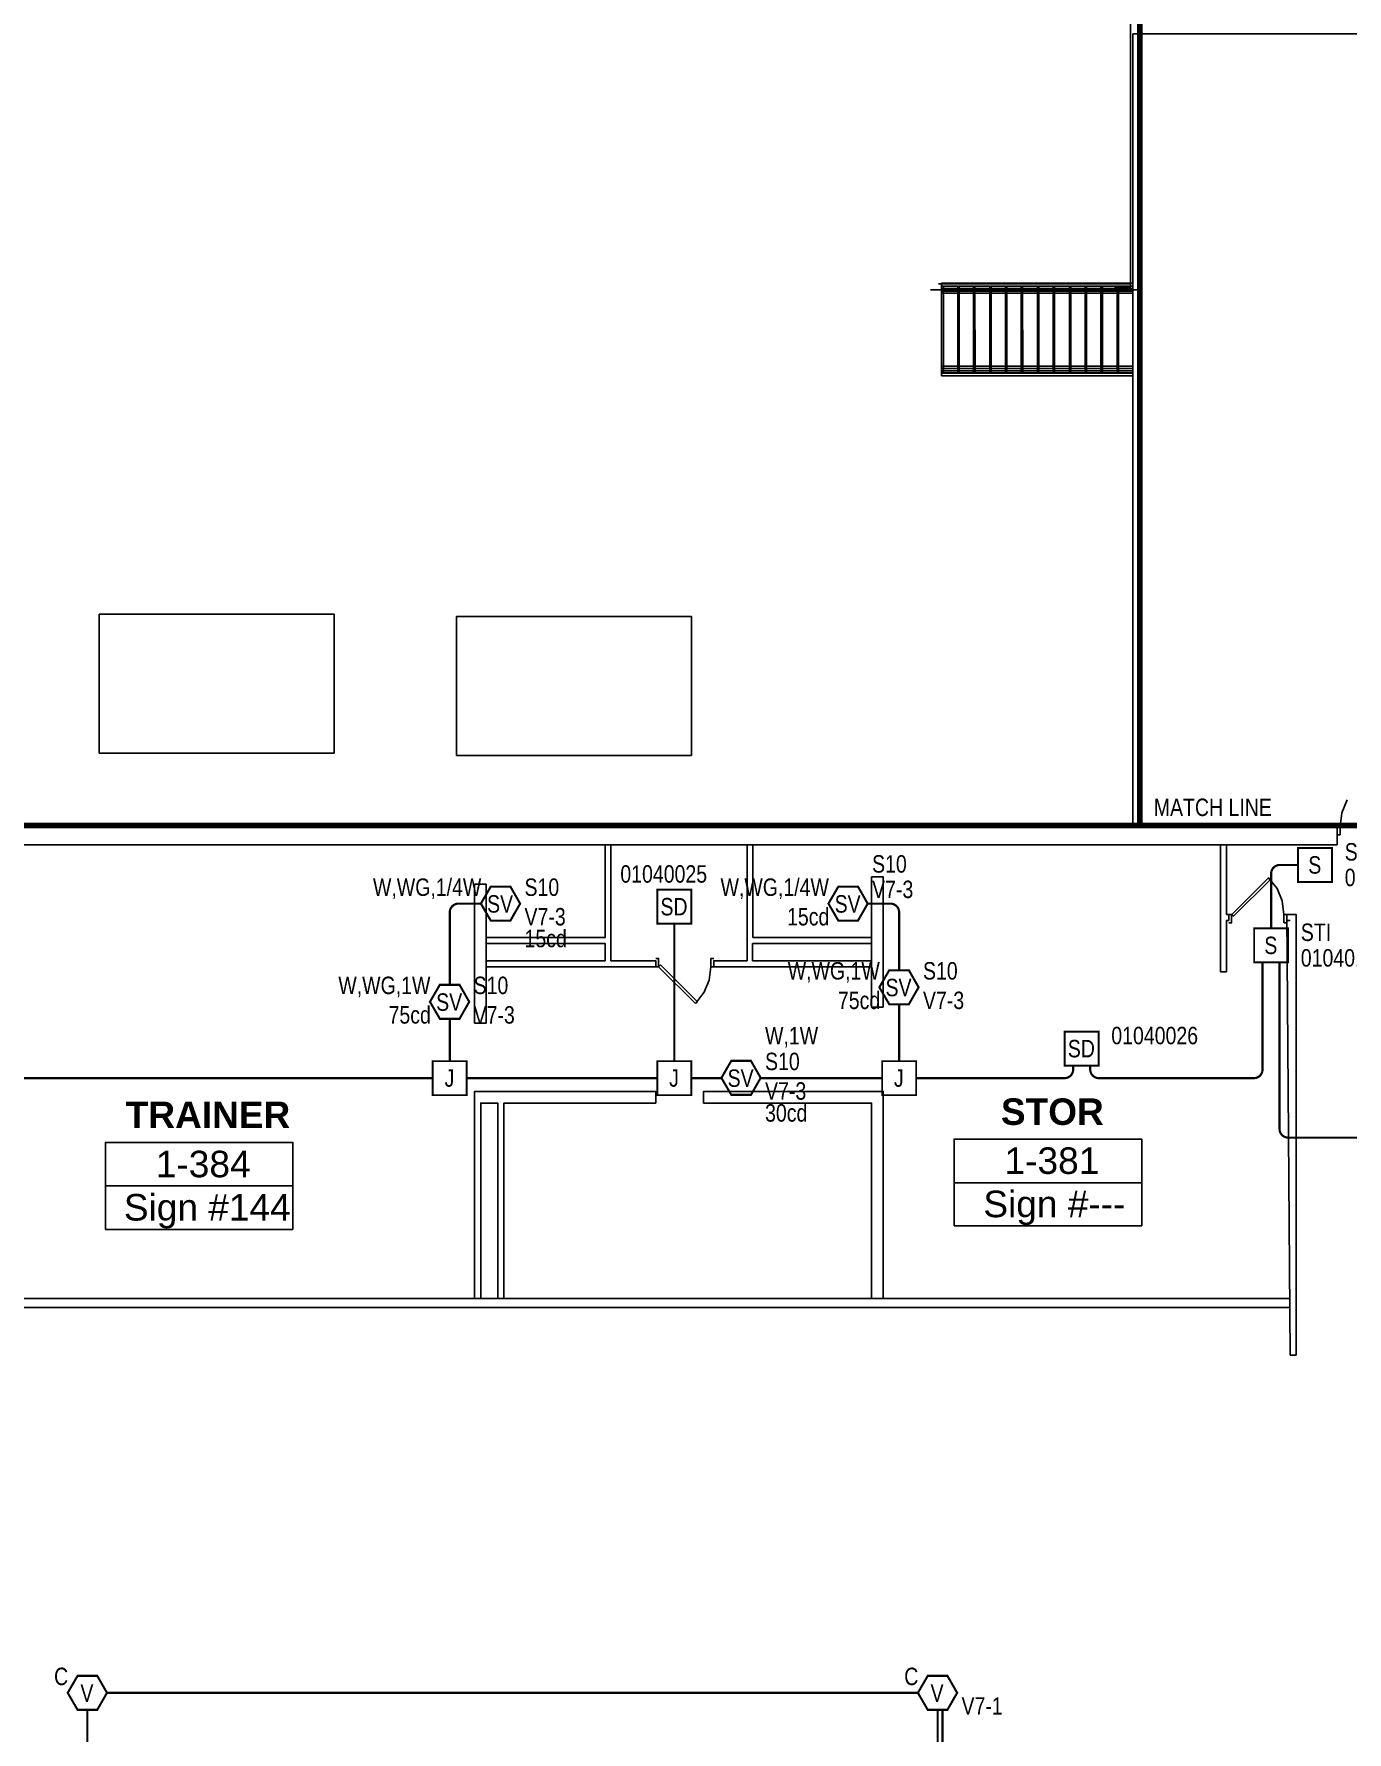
# Model space of a CAD drawing. Header units: inches. Extents: x 8199 to 15931, y 7617 to 15423.
# Drawn here: x 11472 to 12375, y 12352 to 13519 of the extents above; entities that cross this region are included whole.
import ezdxf
from ezdxf.enums import TextEntityAlignment as Align

# ---------------------------------------------------------------- set-up
doc = ezdxf.new("R2010")
doc.units = ezdxf.units.IN
doc.header["$LTSCALE"] = 0.25
doc.header["$MEASUREMENT"] = 0
for name, color, linetype in [('BACKGROUND', 8, 'Continuous'), ('CONDUIT', 6, 'Continuous'), ('JUNCTION BOX', 1, 'Continuous'), ('PULL STATION', 1, 'Continuous'), ('SMOKE DETECTOR', 1, 'Continuous'), ('SPEAKER STROBE', 1, 'Continuous'), ('STROBE', 1, 'Continuous')]:
    doc.layers.add(name, color=color, linetype=linetype)
doc.styles.add('Arial', font='arial.ttf', dxfattribs={"width": 0.8})
doc.styles.add('ESSCOE_TEXT', font='arial.ttf', dxfattribs={"width": 0.8, "height": 12})
doc.styles.add('PDF Arial', font='arial.ttf')
doc.styles.add('PDF Arial Bold', font='arialbd.ttf')

# ---------------------------------------------------------------- blocks, each defined once
blk = doc.blocks.new('SIGA-278')
at = {"layer": 'PULL STATION', "const_width": 1.3}
blk.add_lwpolyline([(-11.5, -11.7), (-11.5, 11.7), (11.9, 11.7), (11.9, -11.7)], close=True, dxfattribs=at)
at = {"layer": 'PULL STATION', "style": 'Arial', "width": 0.8}
blk.add_text('S', height=12, dxfattribs=at).set_placement((0, 0), align=Align.MIDDLE)
for tag, p in [('ADDRESS', (20.6, 9)), ('ZONE', (20.6, -8.6))]:
    blk.add_attdef(tag, text='', height=12, dxfattribs=at).set_placement(p, align=Align.MIDDLE_LEFT)
blk.add_attdef('SUBSCRIPT', text='', height=12, dxfattribs=at).set_placement((-16.6, -9), align=Align.MIDDLE_RIGHT)
blk = doc.blocks.new('G4-S7VM')
at = {"layer": 'SPEAKER STROBE', "const_width": 1.46}
blk.add_lwpolyline([(13.8, 0.2), (7.1, 11.9), (-6.4, 11.9), (-13.2, 0.2), (-6.4, -11.5), (7.1, -11.5)], close=True, dxfattribs=at)
at = {"layer": 'SPEAKER STROBE', "style": 'Arial', "width": 0.8}
blk.add_text('SV', height=12, dxfattribs=at).set_placement((0, 0), align=Align.MIDDLE)
for tag, p in [('W', (-12.9, 11.5)), ('CANDELA', (-12.6, -8.8)), ('1/2W', (-12.6, -29.2))]:
    blk.add_attdef(tag, text='', height=12, dxfattribs=at).set_placement(p, align=Align.MIDDLE_RIGHT)
for tag, p in [('Speaker_Circuit', (16.8, 11.5)), ('Visual_Circuit', (16.8, -8.8))]:
    blk.add_attdef(tag, text='', height=12, dxfattribs=at).set_placement(p, align=Align.MIDDLE_LEFT)
blk = doc.blocks.new('SIGA-PD')
at = {"layer": 'SMOKE DETECTOR', "const_width": 1.3}
blk.add_lwpolyline([(-11.5, -11.7), (-11.5, 11.7), (11.9, 11.7), (11.9, -11.7)], close=True, dxfattribs=at)
at = {"layer": 'SMOKE DETECTOR', "style": 'Arial', "width": 0.8}
blk.add_text('SD', height=12, dxfattribs=at).set_placement((0, 0), align=Align.MIDDLE)
for tag, p in [('ADDRESS', (20.6, 9)), ('ZONE', (20.6, -8.6))]:
    blk.add_attdef(tag, text='', height=12, dxfattribs=at).set_placement(p, align=Align.MIDDLE_LEFT)
blk.add_attdef('SUBSCRIPT', text='', height=12, dxfattribs=at).set_placement((-16.6, -9), align=Align.MIDDLE_RIGHT)
blk = doc.blocks.new('GC-VM')
at = {"layer": 'STROBE', "const_width": 1.46}
blk.add_lwpolyline([(13.8, 0.2), (7.1, 11.9), (-6.4, 11.9), (-13.2, 0.2), (-6.4, -11.5), (7.1, -11.5)], close=True, dxfattribs=at)
at = {"layer": 'STROBE', "style": 'Arial', "width": 0.8}
blk.add_text('V', height=12, dxfattribs=at).set_placement((0, 0), align=Align.MIDDLE)
for tag, p in [('C', (-12.9, 11.5)), ('CANDELA', (-12.6, -8.8))]:
    blk.add_attdef(tag, text='', height=12, dxfattribs=at).set_placement(p, align=Align.MIDDLE_RIGHT)
blk.add_attdef('Visual_Circuit', text='', height=12, dxfattribs=at).set_placement((16.8, -8.8), align=Align.MIDDLE_LEFT)
blk = doc.blocks.new('JUNCTION BOX')
at = {"const_width": 1.3}
blk.add_lwpolyline([(-11.5, -11.7), (-11.5, 11.7), (11.9, 11.7), (11.9, -11.7)], close=True, dxfattribs=at)
at = {"style": 'Arial', "width": 0.8}
blk.add_text('J', height=12, dxfattribs=at).set_placement((0, 0), align=Align.MIDDLE)
blk.add_attdef('SUBSCRIPT', text='', height=12, dxfattribs=at).set_placement((-16.6, -9), align=Align.MIDDLE_RIGHT)

msp = doc.modelspace()

# ---------------------------------------------------------------- linework, layer by layer
at = {"lineweight": 0, "const_width": 4}
for points in [[(12232.4, 12975), (12232.4, 15421.5)], [(12241.7, 12975), (10857, 12975), (10857, 12313.2)], [(12232.4, 12975), (12922.6, 12975), (12922.6, 12385.8)]]:
    msp.add_lwpolyline(points, dxfattribs=at)
at = {"layer": 'BACKGROUND'}
for p, q in [((12232.4, 13343.3), (12232.4, 14008.6)), ((12225.9, 13916.6), (12225.9, 13347.3)), ((12093.9, 13347.3), (12225.9, 13347.3)), ((12214.9, 13345.3), (12225.9, 13345.3)), ((12214.9, 13345.1), (12225.9, 13345.1)), ((12225.9, 13345.1), (12215.2, 13345.1)), ((12225.9, 13345.3), (12225.9, 13347.3)), ((12225.9, 13345.3), (12225.9, 13345.1)), ((12225.9, 13345.3), (12225.9, 13345.1)), ((12225.9, 13345.1), (12225.9, 13343.6)), ((12225.9, 13344.4), (12225.9, 13344.2)), ((12232.4, 13343.3), (12088.4, 13343.3)), ((12214.9, 13343.6), (12225.9, 13343.6)), ((12215.2, 13343.6), (12225.9, 13343.6)), ((12225.9, 13343.6), (12225.9, 13342.1)), ((12225.9, 13343.6), (12225.9, 13342.1))]:
    msp.add_line(p, q, dxfattribs=at)
for points in [[(12227.7, 12974.4), (12227.7, 13519.2), (12407.1, 13519.2)], [(12227.7, 13345.9), (12227.7, 13347.8), (12096.1, 13347.8), (12096.1, 13345.9)], [(12096.1, 13286), (12096.1, 13345.9), (12107.2, 13345.9), (12118.1, 13345.9), (12129.2, 13345.9), (12140.1, 13345.9), (12150.9, 13345.9), (12162, 13345.9), (12172.9, 13345.9), (12184, 13345.9), (12194.9, 13345.9), (12205.7, 13345.9), (12216.9, 13345.9), (12227.7, 13345.9), (12227.7, 13286)], [(12227.7, 13344), (12227.7, 13345.5), (12217.2, 13345.5), (12096.1, 13345.5), (12096.1, 13344)], [(12096.1, 13345.5), (12216.9, 13345.5), (12227.7, 13345.5)], [(12096.1, 13344.6), (12096.1, 13344.6)], [(12096.1, 13344.6), (12096.1, 13344.6)], [(12216.9, 13344.6), (12216.9, 13344.6)], [(12227.7, 13344.6), (12227.7, 13344.6)], [(12227.7, 13344.6), (12227.7, 13344.6)], [(12227.7, 13341.1), (12227.7, 13342.4), (12217.2, 13342.4), (12096.1, 13342.4), (12096.1, 13341.1)], [(12096.1, 13342.4), (12216.9, 13342.4), (12227.7, 13342.4)], [(12096.1, 13342.1), (12096.1, 13342.1)], [(12096.1, 13342.1), (12096.1, 13342.1)], [(12096.1, 13341.4), (12096.1, 13341.4)], [(12096.1, 13341.4), (12096.1, 13341.4)], [(12216.9, 13341.4), (12216.9, 13341.8)], [(12227.7, 13342.1), (12227.7, 13342.1)], [(12227.7, 13342.1), (12227.7, 13342.1)], [(12227.7, 13341.4), (12227.7, 13341.4)], [(12227.7, 13341.4), (12227.7, 13341.4)], [(12227.7, 13289.2), (12227.7, 13290.8), (12217.2, 13290.8), (12096.1, 13290.8), (12096.1, 13289.2)], [(12096.1, 13290.8), (12216.9, 13290.8), (12227.7, 13290.8)], [(12096.1, 13289.8), (12096.1, 13289.8)], [(12096.1, 13289.8), (12096.1, 13289.8)], [(12227.7, 13286.3), (12227.7, 13287.6), (12217.2, 13287.6), (12096.1, 13287.6), (12096.1, 13286.3)], [(12096.1, 13287.6), (12216.9, 13287.6), (12227.7, 13287.6)], [(12227.7, 13284.1), (12227.7, 13286), (12216.9, 13286), (12205.7, 13286), (12194.9, 13286), (12184, 13286), (12172.9, 13286), (12162.1, 13286), (12150.9, 13286), (12140.1, 13286), (12129.2, 13286), (12118.1, 13286), (12107.3, 13286), (12096.1, 13286), (12096.1, 13284.1)], [(12096.2, 13287.3), (12096.2, 13287.3)], [(12096.2, 13287.3), (12096.2, 13287.3)], [(12096.2, 13287), (12096.2, 13287)], [(12096.2, 13287), (12096.2, 13287)], [(12216.9, 13289.8), (12216.9, 13289.8)], [(12216.9, 13287), (12216.9, 13287)], [(12227.7, 13289.8), (12227.7, 13289.8)], [(12227.7, 13289.8), (12227.7, 13289.8)], [(12227.7, 13287.3), (12227.7, 13287.3)], [(12227.7, 13287.3), (12227.7, 13287.3)], [(12227.7, 13287), (12227.7, 13287)], [(12227.7, 13287), (12227.7, 13287)], [(12096.1, 13284.1), (12227.7, 13284.1)], [(11678.5, 13024.8), (11678.5, 13120.3), (11516.9, 13120.3), (11516.9, 13024.8)], [(11924.1, 13023.1), (11924.1, 13118.7), (11762.6, 13118.7), (11762.6, 13023.1)], [(11516.9, 13024.7), (11678.5, 13024.7)], [(11762.6, 13023.2), (11924.1, 13023.2)], [(12371.4, 12983.7), (12370.1, 12974.4)], [(12374.9, 12992.6), (12371.4, 12983.7)], [(12368.2, 12961.7), (12368.2, 12974.4), (11206.3, 12974.4), (11206.3, 12961.7)], [(12368.2, 12974.4), (12370.1, 12974.4), (12370.1, 12968.7)], [(11864.8, 12961.7), (11864.8, 12898)], [(11868.7, 12882), (11868.7, 12961.7)], [(11962.3, 12961.7), (11962.3, 12882)], [(11966.2, 12898), (11966.2, 12961.7)], [(12287.9, 12961.7), (12287.9, 12874.4)], [(12292, 12913.9), (12292, 12961.7)], [(12370.1, 12968.7), (12368.2, 12968.7)], [(12056, 12850.1), (12056, 12939.7), (12048, 12939.7)], [(12322.3, 12937.8), (12321, 12939), (12295.6, 12913.9)], [(12296.9, 12912.6), (12322.3, 12937.8)], [(12321, 12939), (12326.8, 12931.7)], [(11783, 12934.6), (11775, 12934.6), (11775, 12839)], [(12326.8, 12931.7), (12330.3, 12923.1)], [(12293.6, 12909.7), (12293.6, 12913.9), (12292, 12913.9)], [(12293.6, 12913.9), (12295.5, 12913.9), (12295.5, 12908.1)], [(12295.5, 12913.9), (12296.8, 12912.6)], [(12330.3, 12923.1), (12331.5, 12913.9)], [(12339.8, 12909.7), (12339.8, 12913.9), (12333.5, 12913.9), (12331.5, 12913.9), (12331.5, 12908.1)], [(12292.1, 12874.4), (12292.1, 12909.8), (12293.7, 12909.8)], [(12295.6, 12908.1), (12293.7, 12908.1)], [(12331.6, 12908.1), (12333.5, 12908.1)], [(12333.5, 12909.8), (12335.7, 12909.8)], [(12339.8, 12610.9), (12339.8, 12909.8)], [(11864.9, 12898), (11783, 12898)], [(11783, 12893.8), (11864.8, 12893.8), (11864.8, 12882)], [(11966.1, 12882), (11966.1, 12893.8), (12048, 12893.8)], [(12048, 12898), (11966.2, 12898)], [(11864.8, 12882), (11782.9, 12882)], [(11782.9, 12877.9), (11899.5, 12877.9), (11901.5, 12877.9), (11926.9, 12852.7)], [(11899.6, 12877.9), (11899.6, 12882), (11868.7, 12882)], [(11901.5, 12877.9), (11901.5, 12883.6), (11899.6, 12883.6)], [(11901.5, 12877.9), (11902.8, 12879.2), (11928.2, 12853.7)], [(11936.2, 12868.6), (11937.5, 12877.9), (11939.4, 12877.9), (12048, 12877.9)], [(11937.5, 12877.9), (11937.5, 12883.6), (11939.4, 12883.6)], [(11962.3, 12882), (11939.4, 12882), (11939.4, 12877.9)], [(12048, 12882), (11966.1, 12882)], [(11932.7, 12860), (11936.2, 12868.6)], [(12287.9, 12874.4), (12292.1, 12874.4)], [(11927, 12852.8), (11932.7, 12860.1)], [(11928.2, 12853.7), (11927, 12852.7)], [(12048, 12850.1), (12056, 12850.1)], [(11775, 12839), (11783, 12839)], [(11899.6, 12784.2), (11899.6, 12792.2), (11775, 12792.2), (11775, 12784.2)], [(11775, 12784.2), (11775, 12649.8)], [(11779.2, 12649.8), (11779.2, 12784.2), (11790.9, 12784.2), (11790.9, 12649.8)], [(11795.1, 12649.8), (11795.1, 12784.2), (11899.6, 12784.2)], [(12056, 12649.8), (12056, 12792.2), (12048, 12792.2), (11932.4, 12792.2), (11932.4, 12784.2)], [(11932.4, 12784.2), (12048, 12784.2), (12048, 12649.8)], [(11521.1, 12727.2), (11521.1, 12757.1), (11650.1, 12757.1), (11650.1, 12727.2)], [(12104.7, 12729.4), (12104.7, 12759.4), (12233.7, 12759.4), (12233.7, 12729.4)], [(11521.1, 12697.2), (11521.1, 12727.2), (11650.1, 12727.2), (11650.1, 12697.2)], [(11521.1, 12727.2), (11650.1, 12727.2)], [(12104.7, 12699.8), (12104.7, 12729.4), (12233.7, 12729.4), (12233.7, 12699.8)], [(12104.7, 12729.4), (12233.7, 12729.4)], [(11521.1, 12697.3), (11650.1, 12697.3)], [(12104.7, 12699.8), (12233.8, 12699.8)], [(11226.4, 12610.9), (11226.4, 12643.7), (12335.7, 12643.7)], [(12335.7, 12610.9), (12339.8, 12610.9)]]:
    msp.add_lwpolyline(points, dxfattribs=at)
for points in [[(12096.1, 13344.9), (12096.1, 13345.2)], [(12096.1, 13344.6), (12096.1, 13344.9)], [(12096.1, 13344.3), (12096.1, 13344.6)], [(12227.7, 13344.9), (12227.7, 13345.2)], [(12227.7, 13344.6), (12227.7, 13344.9)], [(12227.7, 13344.3), (12227.7, 13344.6)], [(12216.9, 13344), (12096.1, 13344), (12217.2, 13344), (12227.7, 13344)], [(12096.1, 13341.7), (12096.1, 13342.1)], [(12096.1, 13341.4), (12096.1, 13341.8)], [(12216.8, 13341.1), (12096.1, 13341.1), (12217.2, 13341.1), (12227.7, 13341.1)], [(12227.7, 13341.7), (12227.7, 13342.1)], [(12227.7, 13341.4), (12227.7, 13341.8)], [(12096.1, 13290.1), (12096.1, 13290.5)], [(12096.1, 13289.8), (12096.1, 13290.1)], [(12096.1, 13289.5), (12096.1, 13289.8)], [(12216.9, 13289.2), (12096.1, 13289.2), (12217.2, 13289.2), (12227.7, 13289.2)], [(12216.9, 13286.3), (12096.1, 13286.3), (12217.2, 13286.3), (12227.7, 13286.3)], [(12096.2, 13287), (12096.2, 13287.3)], [(12096.2, 13286.6), (12096.2, 13287)], [(12227.7, 13290.1), (12227.7, 13290.5)], [(12227.7, 13289.8), (12227.7, 13290.1)], [(12227.7, 13289.5), (12227.7, 13289.8)], [(12227.7, 13287), (12227.7, 13287.3)], [(12227.7, 13286.6), (12227.7, 13287)]]:
    msp.add_lwpolyline(points, close=True, dxfattribs=at)
at = {"layer": 'BACKGROUND', "ltscale": 0.063334}
for points in [[(12097.4, 13345.9), (12097.4, 13286)], [(12108.2, 13345.9), (12108.2, 13286)], [(12119, 13345.9), (12119.1, 13286)], [(12130.2, 13345.9), (12130.2, 13286)], [(12141, 13345.9), (12141, 13286)], [(12151.8, 13345.9), (12151.9, 13286)], [(12163, 13345.9), (12163, 13286)], [(12173.8, 13345.9), (12173.8, 13286)], [(12185, 13345.9), (12185, 13286)], [(12195.8, 13345.9), (12195.8, 13286)], [(12206.7, 13345.9), (12206.7, 13286)], [(12217.8, 13345.9), (12217.8, 13286)]]:
    msp.add_lwpolyline(points, dxfattribs=at)
at = {"layer": 'BACKGROUND', "ltscale": 0.263388}
for points in [[(12107.2, 13345.9), (12107.2, 13286)], [(12118.1, 13345.9), (12118.1, 13286)], [(12129.2, 13345.9), (12129.2, 13286)], [(12140.1, 13345.9), (12140.1, 13286)], [(12150.9, 13345.9), (12150.9, 13286)], [(12162, 13345.9), (12162.1, 13286)], [(12172.9, 13345.9), (12172.9, 13286)], [(12184, 13345.9), (12184, 13286)], [(12194.9, 13345.9), (12194.9, 13286)], [(12205.7, 13345.9), (12205.7, 13286)], [(12216.9, 13345.9), (12216.9, 13286)]]:
    msp.add_lwpolyline(points, dxfattribs=at)
at = {"layer": 'BACKGROUND', "ltscale": 2.30828}
msp.add_lwpolyline([(11206.3, 12961.7), (12368.2, 12961.7)], dxfattribs=at)
at = {"layer": 'BACKGROUND', "ltscale": 0.218277}
msp.add_lwpolyline([(12048, 12939.7), (12048, 12850.2)], dxfattribs=at)
at = {"layer": 'BACKGROUND', "ltscale": 0.203253}
msp.add_lwpolyline([(11782.9, 12839), (11783, 12934.6)], dxfattribs=at)
at = {"layer": 'BACKGROUND', "ltscale": 1.360022}
msp.add_lwpolyline([(12333.5, 12913.9), (12335.7, 12610.9)], dxfattribs=at)
at = {"layer": 'BACKGROUND', "ltscale": 2.109934}
msp.add_lwpolyline([(12335.7, 12649.8), (11226.4, 12649.8)], dxfattribs=at)
at = {"layer": 'CONDUIT', "lineweight": 0, "const_width": 1.5}
for points in [[(12322.7, 12904.3), (12322.7, 12941.9, -0.414214), (12328.7, 12947.9), (12341.2, 12947.9)], [(11757.9, 12865.5), (11757.9, 12915.3, -0.414214), (11763.9, 12921.3), (11779.4, 12921.3)], [(12066.9, 12875.5), (12066.9, 12915.3, 0.414214), (12060.9, 12921.3), (12045.4, 12921.3)], [(12198.3, 12809.9), (12198.3, 12807.3, 0.414214), (12204.3, 12801.3), (12310.8, 12801.3, 0.414214), (12316.8, 12807.3), (12316.8, 12880.9)], [(12328.5, 12880.9), (12328.5, 12766.4, 0.414214), (12334.5, 12760.4), (12559.3, 12760.4)], [(12186.6, 12809.9), (12186.6, 12807.3, -0.414214), (12180.6, 12801.3), (12078.6, 12801.3)], [(12096.7, 12367), (12096.7, 12329.3, 0.414214), (12102.7, 12323.3), (12404.5, 12323.3)]]:
    msp.add_lwpolyline(points, format="xyb", dxfattribs=at)
for points in [[(11912.3, 12907.5), (11912.3, 12813)], [(11757.9, 12842.1), (11757.9, 12813)], [(12066.9, 12852.1), (12066.9, 12813)], [(11389.8, 12801.3), (11746.2, 12801.3)], [(11769.6, 12801.3), (11900.6, 12801.3)], [(11924, 12801.3), (11944.8, 12801.3)], [(11971.6, 12801.3), (12055.2, 12801.3)], [(12079.9, 12378.7), (11522.2, 12378.7)], [(11508.7, 12367), (11508.7, 12011.2)], [(12093.4, 12367), (12093.4, 12011.2)], [(12093.4, 12367), (12100.1, 12367)]]:
    msp.add_lwpolyline(points, dxfattribs=at)

# ---------------------------------------------------------------- block references
at = {"layer": 'JUNCTION BOX'}
for p in [(11757.7, 12801.3), (11912.1, 12801.3), (12066.7, 12801.3)]:
    msp.add_blockref('JUNCTION BOX', p, dxfattribs=at)
at = {"layer": 'PULL STATION'}
for p, values in [((12352.7, 12947.9), {'ADDRESS': 'STI', 'ZONE': '01040139'}), ((12322.5, 12892.6), {'ADDRESS': 'STI', 'ZONE': '01040138'})]:
    msp.add_blockref('SIGA-278', p, dxfattribs=at).add_auto_attribs(values)
at = {"layer": 'SMOKE DETECTOR'}
ref = msp.add_blockref('SIGA-PD', (11912.1, 12919.2), dxfattribs=at)
ref.add_attrib('ADDRESS', '01040025', dxfattribs={"height": 12, "style": 'Arial', "width": 0.8}).set_placement((11875.2, 12941.7), align=Align.MIDDLE_LEFT)
msp.add_blockref('SIGA-PD', (12192.2, 12821.6), dxfattribs=at).add_auto_attribs({'ADDRESS': '01040026'})
at = {"layer": 'SPEAKER STROBE'}
ref = msp.add_blockref('G4-S7VM', (12031.5, 12921.1), dxfattribs=at)
ref.add_attrib('W', 'W,WG,1/4W', dxfattribs={"height": 12, "style": 'Arial', "width": 0.8}).set_placement((12018.6, 12932.6), align=Align.MIDDLE_RIGHT)
ref.add_attrib('Speaker_Circuit', 'S10', dxfattribs={"height": 12, "style": 'Arial', "width": 0.8}).set_placement((12048.3, 12948.6), align=Align.MIDDLE_LEFT)
ref.add_attrib('Visual_Circuit', 'V7-3', dxfattribs={"height": 12, "style": 'Arial', "width": 0.8}).set_placement((12048.3, 12931.1), align=Align.MIDDLE_LEFT)
ref.add_attrib('CANDELA', '15cd', dxfattribs={"height": 12, "style": 'Arial', "width": 0.8}).set_placement((12018.9, 12912.3), align=Align.MIDDLE_RIGHT)
ref = msp.add_blockref('G4-S7VM', (11792.5, 12921.1), dxfattribs=at)
ref.add_attrib('W', 'W,WG,1/4W', dxfattribs={"height": 12, "style": 'Arial', "width": 0.8}).set_placement((11779.6, 12932.6), align=Align.MIDDLE_RIGHT)
ref.add_attrib('Speaker_Circuit', 'S10', dxfattribs={"height": 12, "style": 'Arial', "width": 0.8}).set_placement((11809.3, 12932.6), align=Align.MIDDLE_LEFT)
ref.add_attrib('Visual_Circuit', 'V7-3', dxfattribs={"height": 12, "style": 'Arial', "width": 0.8}).set_placement((11809.3, 12912.3), align=Align.MIDDLE_LEFT)
ref.add_attrib('CANDELA', '15cd', dxfattribs={"height": 12, "style": 'Arial', "width": 0.8}).set_placement((11838.4, 12897.3), align=Align.MIDDLE_RIGHT)
for p in [(12066.5, 12863.6), (11757.5, 12853.6)]:
    msp.add_blockref('G4-S7VM', p, dxfattribs=at).add_auto_attribs({'W': 'W,WG,1W', 'Speaker_Circuit': 'S10', 'Visual_Circuit': 'V7-3', 'CANDELA': '75cd'})
ref = msp.add_blockref('G4-S7VM', (11957.9, 12801.3), dxfattribs=at)
ref.add_attrib('W', 'W,1W', dxfattribs={"height": 12, "style": 'Arial', "width": 0.8}).set_placement((12011.2, 12830.5), align=Align.MIDDLE_RIGHT)
ref.add_attrib('Speaker_Circuit', 'S10', dxfattribs={"height": 12, "style": 'Arial', "width": 0.8}).set_placement((11974.7, 12812.8), align=Align.MIDDLE_LEFT)
ref.add_attrib('Visual_Circuit', 'V7-3', dxfattribs={"height": 12, "style": 'Arial', "width": 0.8}).set_placement((11974.7, 12792.5), align=Align.MIDDLE_LEFT)
ref.add_attrib('CANDELA', '30cd', dxfattribs={"height": 12, "style": 'Arial', "width": 0.8}).set_placement((12003.8, 12777.4), align=Align.MIDDLE_RIGHT)
at = {"layer": 'STROBE'}
for p, values in [((11508.4, 12378.5), {'C': 'C'}), ((12093, 12378.5), {'C': 'C', 'Visual_Circuit': 'V7-1'})]:
    msp.add_blockref('GC-VM', p, dxfattribs=at).add_auto_attribs(values)

# ---------------------------------------------------------------- texts
at = {"lineweight": 0, "style": 'ESSCOE_TEXT', "width": 0.8}
msp.add_text('MATCH LINE', height=12, dxfattribs=at).set_placement((12242, 12981.5))
at = {"layer": 'BACKGROUND', "attachment_point": 7}
for s, insert, char_height, style in [('TRAINER', (11535.1, 12767), 18.22, 'PDF Arial Bold'), ('STOR', (12136.9, 12768.9), 18.22, 'PDF Arial Bold'), ('1-384', (11555.8, 12732.9), 18.24, 'PDF Arial'), ('1-381', (12139.4, 12735.2), 18.24, 'PDF Arial'), ('Sign #144', (11533.8, 12697.9), 18.24, 'PDF Arial'), ('Sign #---', (12124.8, 12700.2), 18.24, 'PDF Arial')]:
    msp.add_mtext(s, dxfattribs=dict(at, insert=insert, char_height=char_height, style=style))

doc.saveas('drawing.dxf')
